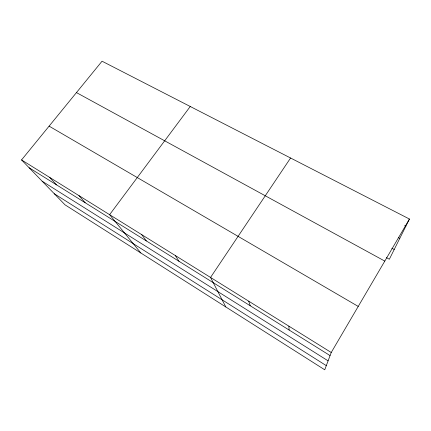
<?xml version="1.0" encoding="UTF-8"?>
<svg xmlns="http://www.w3.org/2000/svg" width="431" height="431" viewBox="0 0 431 431"><rect width="100%" height="100%" fill="white"/><g stroke="black" fill="none" stroke-linecap="round" stroke-linejoin="round"><path stroke-width="0.65" d="M409.45 219.034L331.234 352.488L324.737 369.793L65.038 204.844L21.55 159.928L102.045 61.207L409.45 219.034L389.338 259.241L386.413 257.652M290.58 158.005L210.543 277.44L225.812 306.964M190.254 106.495L109.609 214.681L140.862 253.002M404.693 225.569L405.873 226.178M398.616 237.696L399.801 238.321M391.865 248.24L394.214 249.495M76.454 92.595L384.797 261.094M49.102 126.138L358.231 306.425M21.55 159.928L331.234 352.488M29.125 167.751L330.065 355.591M42.146 181.203L328.099 360.844M54.301 193.756L326.294 365.639M49.63 177.389L56.574 184.883M78.954 195.62L85.203 202.759M141.691 234.631L146.341 240.918M175.298 255.524L179.027 261.315M248.703 301.167L250.249 305.773M288.878 326.148L289.136 330.049"/></g></svg>
